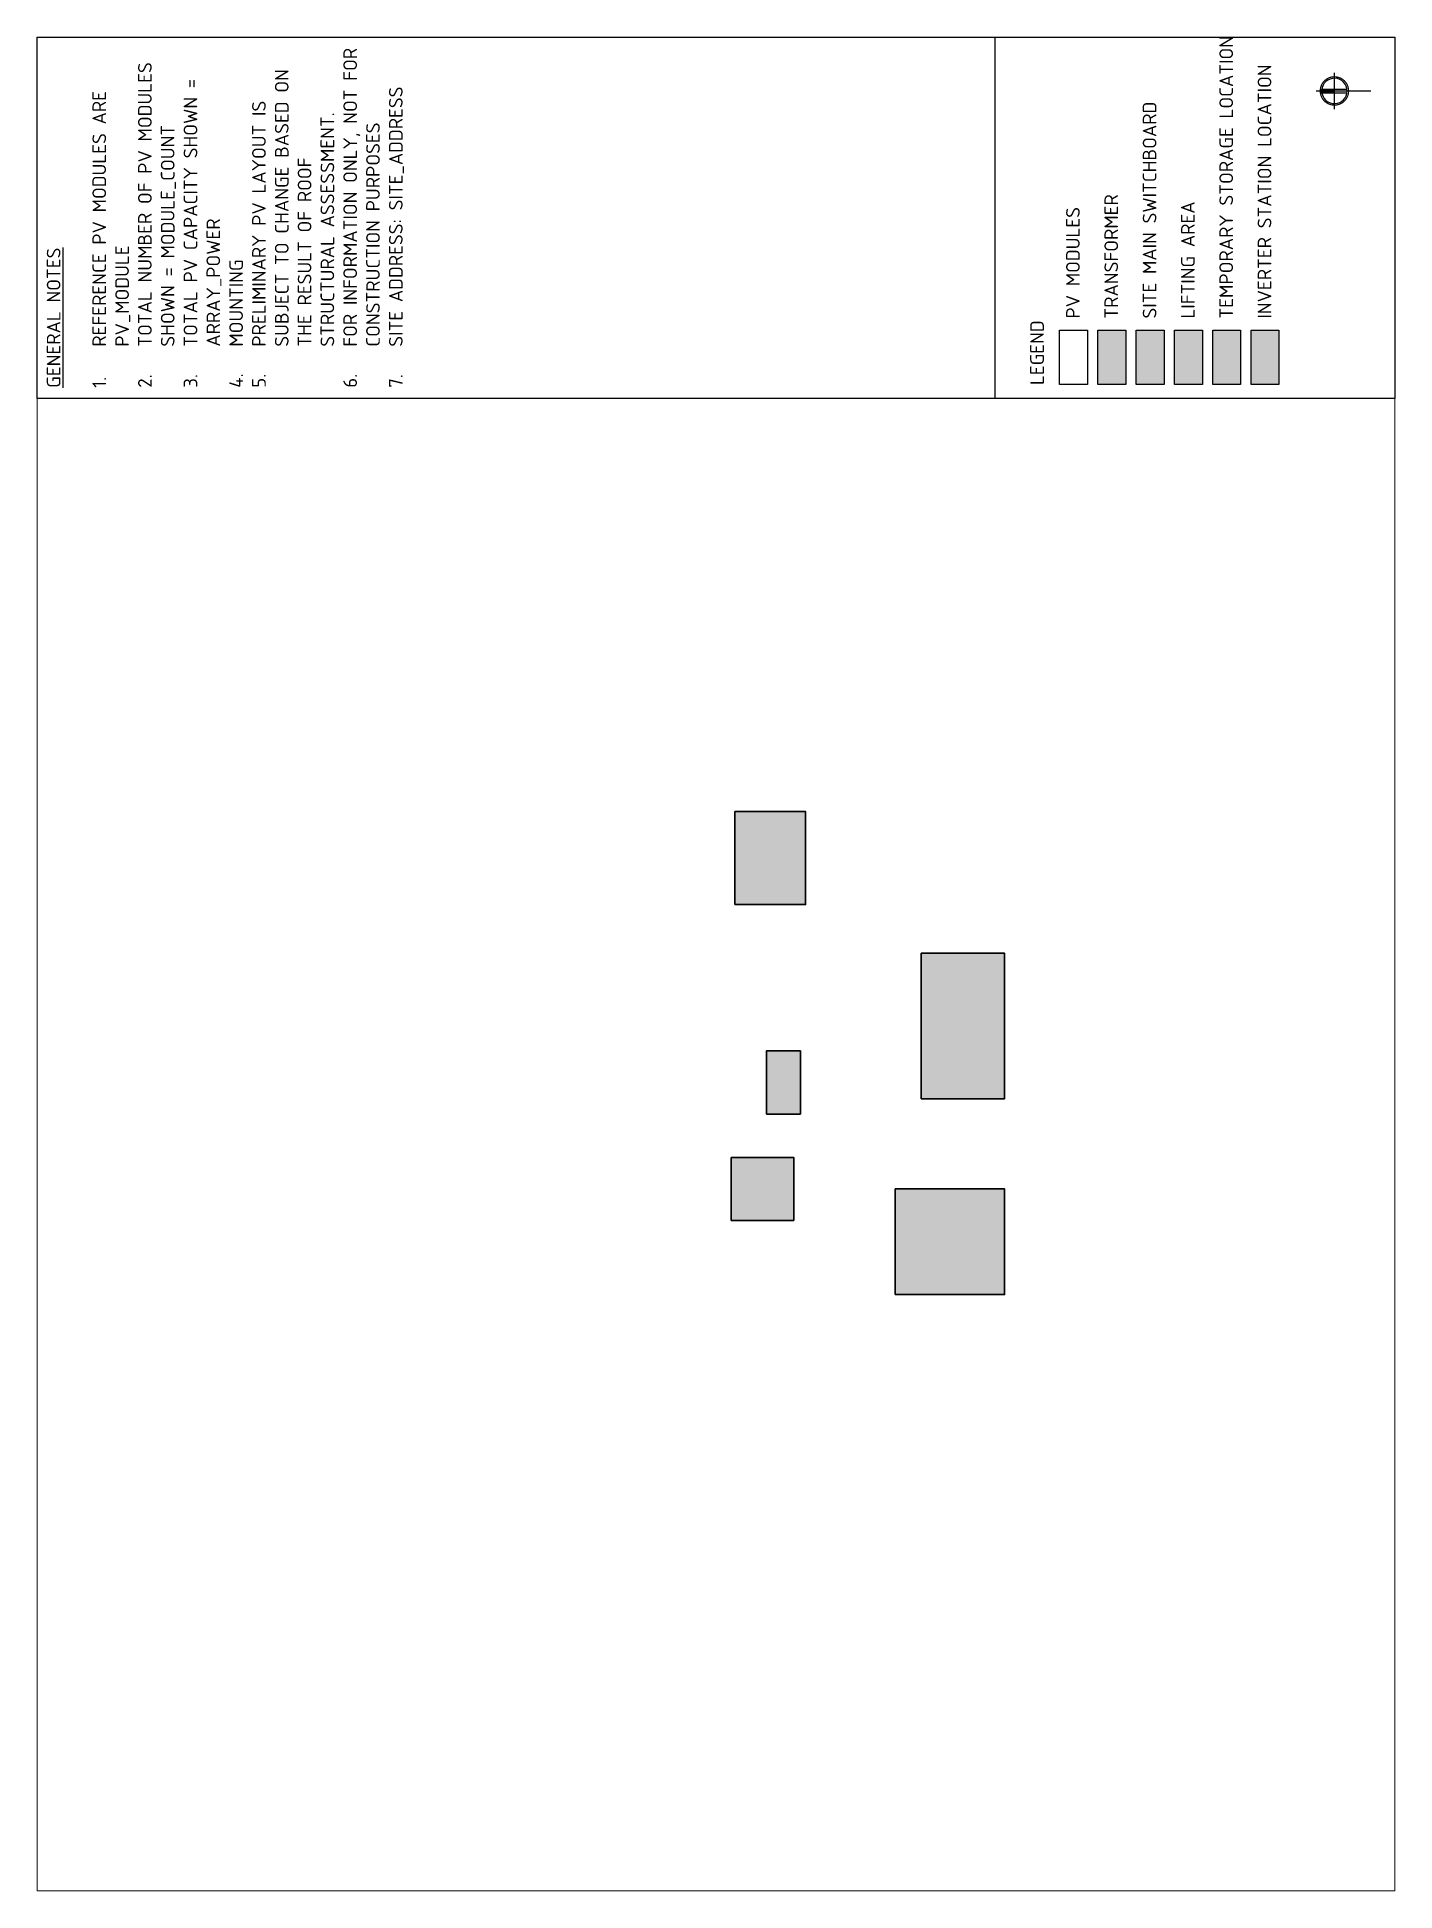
# Paper-space layout 'PRELIM LAYOUT' of a CAD drawing. Extents: x 0 to 248, y 0 to 339.
# The model-space entities are those that its viewports show. They can reach past a viewport. Long polylines and large blocks are cut down to what shows.
import ezdxf

# ---------------------------------------------------------------- set-up
doc = ezdxf.new("R2010")
doc.units = 0
doc.header["$MEASUREMENT"] = 0
doc.layers.add('01 EDGE ZONE', color=8, linetype='Continuous', lineweight=18)
for name, color, linetype in [('LOCATION_INVERTER', 1, 'Continuous'), ('LOCATION_LIFT', 6, 'Continuous'), ('LOCATION_MSB', 30, 'Continuous'), ('LOCATION_STORAGE', 2, 'Continuous'), ('LOCATION_TX', 3, 'Continuous'), ('NORTH ARROW', 250, 'Continuous'), ('PANELS', 5, 'Continuous'), ('TITLETXT', 7, 'Continuous')]:
    doc.layers.add(name, color=color, linetype=linetype)
doc.styles.add('VERDIA', font='isocpeur.ttf')

# ---------------------------------------------------------------- blocks, each defined once
blk = doc.blocks.new('Ceco.NET-Symbols-North-Arrows-Tm-2')
at = {"layer": 'NORTH ARROW'}
for p, q in [((-0.032, 0.923), (-0.032, 0.437)), ((-0.016, 0.914), (-0.016, 0.666)), ((0, 1), (0, 0)), ((0.016, 0.914), (0.016, 0.666)), ((0.032, 0.923), (0.032, 0.437)), ((-0.331, 0.666), (0.331, 0.666))]:
    blk.add_line(p, q, dxfattribs=at)
at = {"layer": 'NORTH ARROW', "const_width": 0.0221}
blk.add_lwpolyline([(-0.259, 0.666, 1), (0.259, 0.666, 1)], format="xyb", close=True, dxfattribs=at)
at = {"layer": 'NORTH ARROW'}
blk.add_arc((0, 0.666), 0.232, 94.0608, 85.9392, dxfattribs=at)
blk.add_solid([(-0.016, 0.666), (0.016, 0.666), (-0.016, 0.914), (0.016, 0.914)], dxfattribs=at)
blk = doc.blocks.new('prelim')
at = {"layer": 'LOCATION_INVERTER', "lineweight": 30, "transparency": 33554559}
h = blk.add_hatch(color=256, dxfattribs=at)
h.dxf.hatch_style = 1
h.paths.add_polyline_path([(223.55, 275.1), (228.62, 275.1), (228.62, 284.97), (223.55, 284.97)])
at = {"layer": 'LOCATION_LIFT', "lineweight": 30, "transparency": 33554559}
h = blk.add_hatch(color=256, dxfattribs=at)
h.dxf.hatch_style = 1
h.paths.add_polyline_path([(209.55, 275.1), (214.62, 275.1), (214.62, 284.97), (209.55, 284.97)])
at = {"layer": 'LOCATION_MSB', "lineweight": 30, "transparency": 33554559}
h = blk.add_hatch(color=256, dxfattribs=at)
h.dxf.hatch_style = 1
h.paths.add_polyline_path([(202.55, 275.1), (207.62, 275.1), (207.62, 284.97), (202.55, 284.97)])
at = {"layer": 'LOCATION_STORAGE', "lineweight": 30, "transparency": 33554559}
h = blk.add_hatch(color=256, dxfattribs=at)
h.dxf.hatch_style = 1
h.paths.add_polyline_path([(216.55, 275.1), (221.62, 275.1), (221.62, 284.97), (216.55, 284.97)])
at = {"layer": 'LOCATION_TX', "lineweight": 30, "transparency": 33554559}
h = blk.add_hatch(color=256, dxfattribs=at)
h.dxf.hatch_style = 1
h.paths.add_polyline_path([(195.55, 275.1), (200.62, 275.1), (200.62, 284.97), (195.55, 284.97)])
at = {"layer": 'LOCATION_INVERTER'}
blk.add_lwpolyline([(223.55, 275.1), (223.55, 284.97), (228.62, 284.97), (228.62, 275.1)], close=True, dxfattribs=at)
at = {"layer": 'LOCATION_LIFT'}
blk.add_lwpolyline([(209.55, 275.1), (209.55, 284.97), (214.62, 284.97), (214.62, 275.1)], close=True, dxfattribs=at)
at = {"layer": 'LOCATION_MSB'}
blk.add_lwpolyline([(202.55, 275.1), (202.55, 284.97), (207.62, 284.97), (207.62, 275.1)], close=True, dxfattribs=at)
at = {"layer": 'LOCATION_STORAGE'}
blk.add_lwpolyline([(216.55, 275.1), (216.55, 284.97), (221.62, 284.97), (221.62, 275.1)], close=True, dxfattribs=at)
at = {"layer": 'LOCATION_TX'}
blk.add_lwpolyline([(195.55, 275.1), (195.55, 284.97), (200.62, 284.97), (200.62, 275.1)], close=True, dxfattribs=at)
at = {"layer": 'PANELS'}
blk.add_lwpolyline([(188.55, 275.1), (188.55, 284.97), (193.62, 284.97), (193.62, 275.1)], close=True, dxfattribs=at)
at = {"layer": 'NORTH ARROW', "xscale": 10, "yscale": 10, "zscale": 10, "rotation": 90}
blk.add_blockref('Ceco.NET-Symbols-North-Arrows-Tm-2', (245.41, 328.7), dxfattribs=at)
at = {"layer": 'TITLETXT', "char_height": 2.5, "attachment_point": 1, "rotation": 90, "style": 'VERDIA'}
for s, insert, width in [('TEMPORARY STORAGE LOCATION', (217.73, 287.12), 52.9051), ('INVERTER STATION LOCATION', (224.73, 287.12), 48.2389), ('SITE MAIN SWITCHBOARD', (203.73, 287.12), 39.2953), ('TRANSFORMER', (196.73, 287.12), 39.2953), ('LIFTING AREA', (210.73, 287.12), 39.2953), ('PV MODULES ', (189.73, 287.12), 39.2953), ('\\pxi-3,l3,t3;LEGEND', (183.17, 274.98), 9.5755)]:
    blk.add_mtext(s, dxfattribs=dict(at, insert=insert, width=width))

msp = doc.modelspace()

# ---------------------------------------------------------------- hatches: boundary and pattern name
at = {"layer": 'LOCATION_INVERTER', "lineweight": 30, "transparency": 33554559}
h = msp.add_hatch(color=256, dxfattribs=at)
h.dxf.hatch_style = 1
h.paths.add_polyline_path([(5453, -7280), (5444, -4488), (2626, -4488), (2635, -7280)])
at = {"layer": 'LOCATION_LIFT', "lineweight": 30, "transparency": 33554559}
h = msp.add_hatch(color=256, dxfattribs=at)
h.dxf.hatch_style = 1
h.paths.add_polyline_path([(8072, -12981), (8072, -16708), (14582, -16708), (14582, -12981)])
at = {"layer": 'LOCATION_MSB', "lineweight": 30, "transparency": 33554559}
h = msp.add_hatch(color=256, dxfattribs=at)
h.dxf.hatch_style = 1
h.paths.add_polyline_path([(7392, -6055), (7392, -7580), (10211, -7580), (10211, -6055)])
at = {"layer": 'LOCATION_STORAGE', "lineweight": 30, "transparency": 33554559}
h = msp.add_hatch(color=256, dxfattribs=at)
h.dxf.hatch_style = 1
h.paths.add_polyline_path([(4039, -11821), (-685, -11821), (-685, -16708), (4039, -16708)])
at = {"layer": 'LOCATION_TX', "lineweight": 30, "transparency": 33554559}
h = msp.add_hatch(color=256, dxfattribs=at)
h.dxf.hatch_style = 1
h.paths.add_polyline_path([(16753, -7807), (20916, -7807), (20916, -4649), (16753, -4649)])

# ---------------------------------------------------------------- linework, layer by layer
at = {"layer": 'LOCATION_INVERTER', "lineweight": 30}
msp.add_lwpolyline([(2626, -4488), (5444, -4488), (5453, -7280), (2635, -7280)], close=True, dxfattribs=at)
at = {"layer": 'LOCATION_LIFT', "lineweight": 30}
msp.add_lwpolyline([(8072, -12981), (14582, -12981), (14582, -16708), (8072, -16708)], close=True, dxfattribs=at)
at = {"layer": 'LOCATION_MSB', "lineweight": 30}
msp.add_lwpolyline([(7392, -6055), (10211, -6055), (10211, -7580), (7392, -7580)], close=True, dxfattribs=at)
at = {"layer": 'LOCATION_STORAGE', "lineweight": 30}
msp.add_lwpolyline([(-685, -11821), (4039, -11821), (4039, -16708), (-685, -16708)], close=True, dxfattribs=at)
at = {"layer": 'LOCATION_TX', "lineweight": 30}
msp.add_lwpolyline([(16753, -4649), (20916, -4649), (20916, -7807), (16753, -7807)], close=True, dxfattribs=at)

psp = doc.layouts.new('PRELIM LAYOUT')

# ---------------------------------------------------------------- linework, layer by layer
psp.add_lwpolyline([(0, 272.66), (0, 338.66), (248.07, 338.66), (248.07, 272.66)], close=True)
at = {"layer": 'TITLETXT'}
for points in [[(248.07, 338.67), (248.07, 272.66), (175.02, 272.67), (175.02, 338.67)], [(248.07, 338.67), (248.07, 272.66), (0.01, 272.66), (0, 338.66)]]:
    psp.add_lwpolyline(points, close=True, dxfattribs=at)

# ---------------------------------------------------------------- block references
at = {"color": 1}
psp.add_blockref('prelim', (-1.73, 0.13), dxfattribs=at)

# ---------------------------------------------------------------- texts
at = {"layer": 'TITLETXT', "insert": (1.78, 274.61), "char_height": 2.5, "attachment_point": 1, "rotation": 90, "style": 'VERDIA'}
psp.add_mtext_dynamic_manual_height_columns('\\pxsm1;{\\LGENERAL NOTES\\P}\\P\\pi-3,l3,t3;1.^IREFERENCE PV MODULES ARE PV_MODULE\\P2.^ITOTAL NUMBER OF PV MODULES SHOWN = MODULE_COUNT\\P3.^ITOTAL PV CAPACITY SHOWN = ARRAY_POWER\\P4.^IMOUNTING\\P5.^IPRELIMINARY PV LAYOUT IS SUBJECT TO CHANGE BASED ON THE RESULT OF ROOF STRUCTURAL ASSESSMENT.\\P6.^IFOR INFORMATION ONLY, NOT FOR CONSTRUCTION PURPOSES\\P7.^ISITE ADDRESS: SITE_ADDRESS', width=62.5605, gutter_width=12.5, heights=[83.09], dxfattribs=at)

# ---------------------------------------------------------------- viewports
at = {"layer": '01 EDGE ZONE', "lineweight": 30, "view_twist_angle": 90}
psp.add_viewport(center=(124.04, 136.33), size=(248.07, 272.662), view_center_point=(3803.97, 6020.52), view_height=66735.231, dxfattribs=at)

doc.saveas('drawing.dxf')
